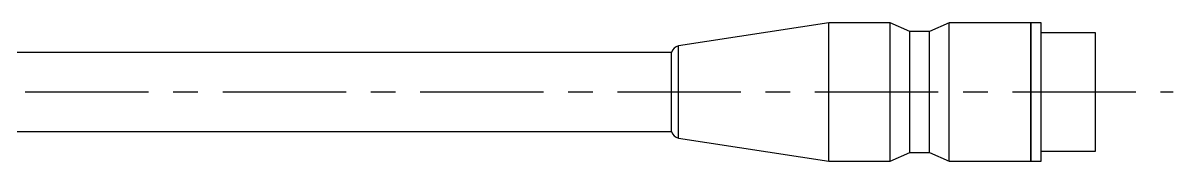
# Model space of a CAD drawing. Extents: x -286 to 426, y 17 to 540.
# Drawn here: x -66.2 to 50.3, y 443.9 to 457.9 of the extents above; entities that cross this region are included whole.
import ezdxf

# ---------------------------------------------------------------- set-up
doc = ezdxf.new("R2010")
doc.units = 0
doc.header["$LTSCALE"] = 10
doc.linetypes.add('CENTER', pattern=[2, 1.25, -0.25, 0.25, -0.25])
doc.layers.add('1', color=7, linetype='CONTINUOUS')

msp = doc.modelspace()

# ---------------------------------------------------------------- linework, layer by layer
at = {"layer": '1', "color": 7, "linetype": 'CONTINUOUS'}
for p, q in [((15.397635, 457.898357), (0.163653, 455.582684)), ((15.397635, 443.898359), (15.397635, 457.898357)), ((21.590634, 457.898357), (15.397635, 457.898357)), ((21.590634, 443.898359), (21.590634, 457.898357)), ((23.590634, 457.048358), (21.590634, 457.898357)), ((27.590634, 457.898357), (25.590634, 457.048358)), ((27.590634, 443.898359), (27.590634, 457.898357)), ((35.847634, 457.898357), (27.590634, 457.898357)), ((35.847634, 443.898359), (35.847634, 457.898357)), ((35.897634, 457.848357), (35.847634, 457.898357)), ((35.897634, 443.898359), (35.897634, 457.898357)), ((36.897636, 457.898357), (35.897634, 457.898357)), ((36.897636, 443.898359), (36.897636, 457.898357)), ((23.590634, 444.748358), (23.590634, 457.048358)), ((25.590634, 457.048358), (23.590634, 457.048358)), ((25.590634, 444.748358), (25.590634, 457.048358)), ((42.397637, 456.898356), (36.897636, 456.898356)), ((42.397637, 444.89836), (42.397637, 456.898356)), ((0.163653, 446.214033), (0.163653, 455.582684)), ((-0.560021, 454.898358), (-83.102361, 454.898358)), ((-0.560021, 446.898358), (-0.560021, 454.898358)), ((-84.230581, 446.898358), (-0.560021, 446.898358)), ((0.163653, 446.214033), (15.397635, 443.898359)), ((15.397635, 443.898359), (21.590634, 443.898359)), ((21.590634, 443.898359), (23.590634, 444.748358)), ((23.590634, 444.748358), (25.590634, 444.748358)), ((25.590634, 444.748358), (27.590634, 443.898359)), ((27.590634, 443.898359), (35.847634, 443.898359)), ((35.847634, 443.898359), (35.897634, 443.948359)), ((35.897634, 443.898359), (36.897636, 443.898359)), ((36.897636, 444.89836), (42.397637, 444.89836))]:
    msp.add_line(p, q, dxfattribs=at)
at = {"layer": '1', "color": 4, "linetype": 'CENTER'}
msp.add_line((-86.015126, 450.898358), (50.258654, 450.898358), dxfattribs=at)
at = {"layer": '1', "color": 7, "linetype": 'CONTINUOUS'}
for centre, start, end in [((0.397636, 454.610441), 103.531698, 163.266744), ((0.397636, 447.186275), 196.733256, 256.468302)]:
    msp.add_arc(centre, 1.000002, start, end, dxfattribs=at)

doc.saveas('drawing.dxf')
